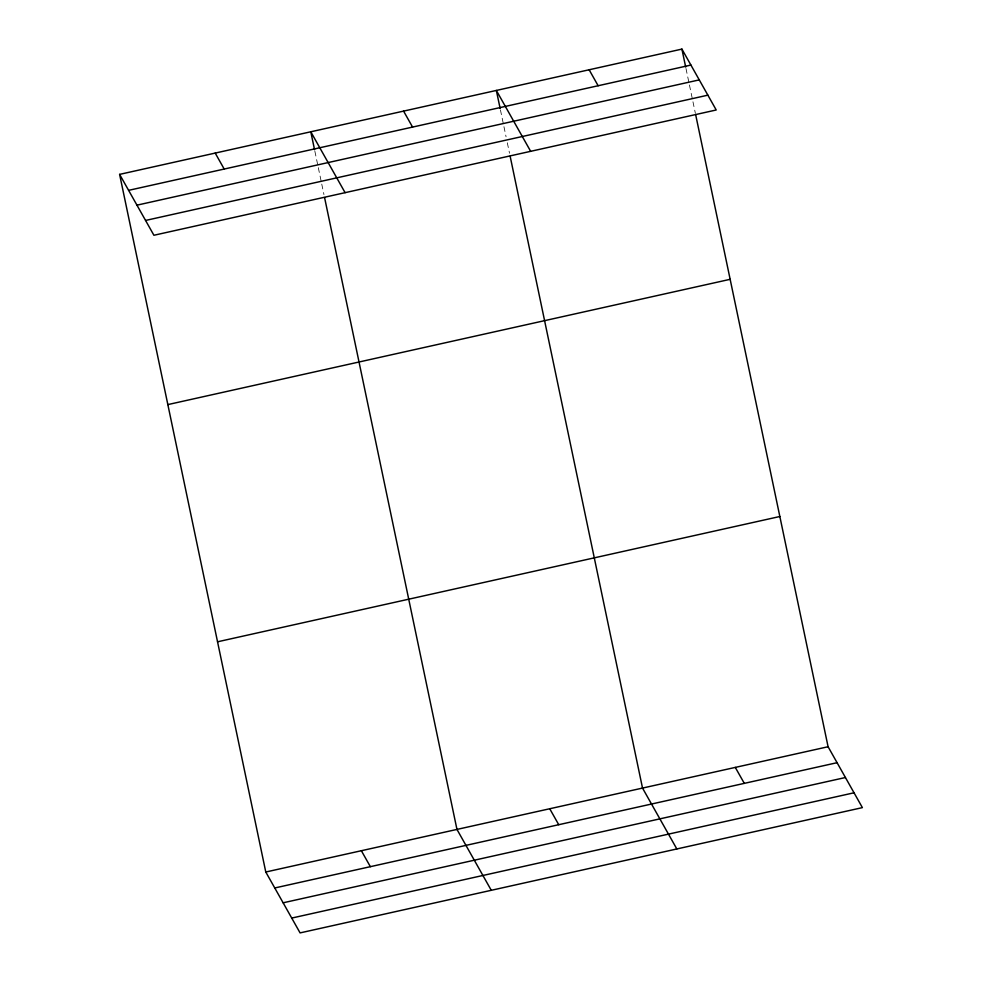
<?xml version="1.0" encoding="UTF-8"?>
<svg xmlns="http://www.w3.org/2000/svg" width="982" height="982" viewBox="0 0 982 982"><rect width="100%" height="100%" fill="white"/><g stroke="black" fill="none" stroke-linecap="round" stroke-linejoin="round"><path stroke-width="0.74" stroke-dasharray="4.91 3.68" d="M685.988 68.531L689.119 83.482M689.438 84.98L695.391 113.384M500.427 109.874L506.061 136.78M507.313 142.771L509.511 153.229M314.866 151.216L317.996 166.167M318.315 167.664L321.445 182.615M321.752 184.113L323.95 194.571"/><path stroke-width="1.47" d="M119.608 174.379L681.913 49.1L716.222 109.984L153.916 235.263L119.608 174.379L265.778 872.016L300.087 932.9L862.392 807.621L828.084 746.737L695.698 114.882M128.605 190.348L690.911 65.07M136.964 205.164L699.27 79.886M145.569 220.447L707.875 95.168M167.848 404.596L730.154 279.318M217.538 641.798L779.843 516.507M265.778 872.016L828.084 746.737M274.764 887.973L837.081 762.695M283.123 902.802L845.428 777.523M291.728 918.072L854.033 792.793M589.139 69.771L598.136 85.741M530.661 151.326L496.352 90.442L500.12 108.376M403.577 111.113L412.575 127.083M735.297 767.408L744.295 783.366M345.099 192.668L310.791 131.784L314.559 149.73M676.831 848.964L642.523 788.08L510.137 156.224M215.205 153.082L224.203 169.051M549.736 808.751L558.733 824.708M491.27 890.306L456.961 829.422L324.576 197.566M361.364 850.719L370.361 866.676M681.913 49.1L685.682 67.034"/></g></svg>
